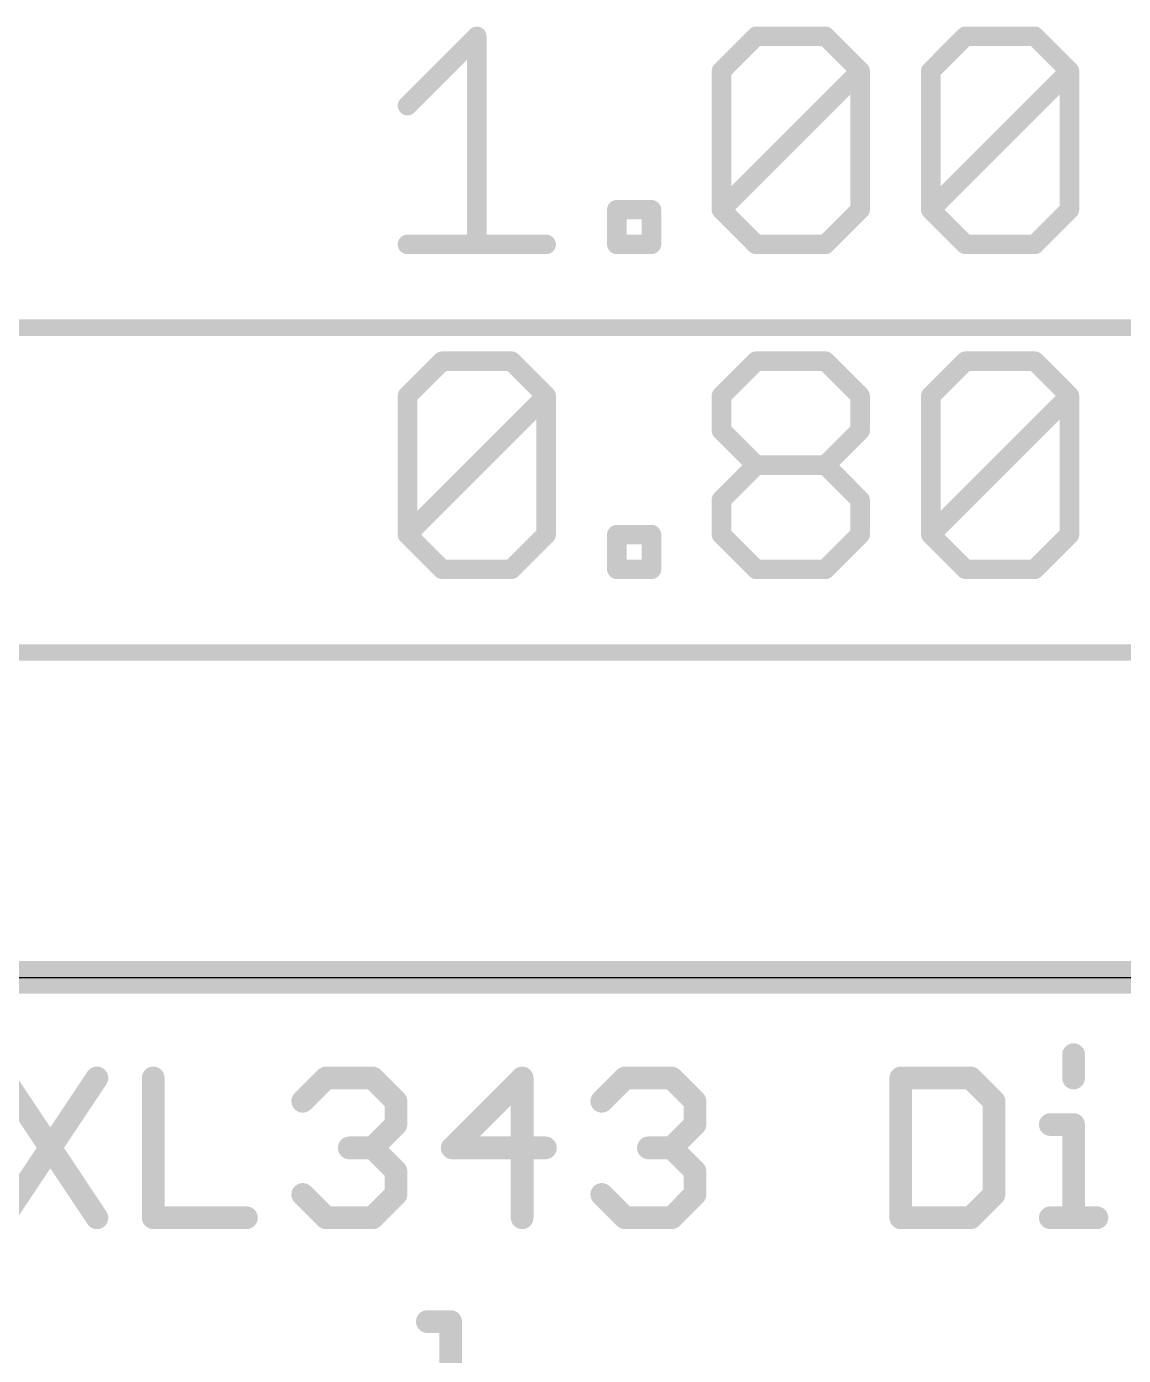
# Model space of a CAD drawing. Extents: x -8.7 to 32.1, y -4.6 to 25.2.
# Drawn here: x 7.32 to 15.89, y 14.82 to 25.21 of the extents above; entities that cross this region are included whole.
import ezdxf

# ---------------------------------------------------------------- set-up
doc = ezdxf.new("R2010")
doc.units = 0
for name, color, linetype in [('1', 12, 'CONTINUOUS'), ('16', 5, 'CONTINUOUS'), ('20', 53, 'CONTINUOUS'), ('21', 40, 'CONTINUOUS'), ('47', 253, 'CONTINUOUS')]:
    doc.layers.add(name, color=color, linetype=linetype)

msp = doc.modelspace()

# ---------------------------------------------------------------- linework, layer by layer
at = {"layer": '1', "const_width": 0.254}
msp.add_lwpolyline([(0, 17.78), (25.4, 17.78)], dxfattribs=at)
at = {"layer": '16', "const_width": 0.254}
msp.add_lwpolyline([(0, 17.78), (25.4, 17.78)], dxfattribs=at)
at = {"layer": '20'}
msp.add_line((2.54, 17.78), (22.86, 17.78), dxfattribs=at)
at = {"layer": '21', "const_width": 0.1778}
for points in [[(15.5048, 17.1757), (15.5048, 16.9935)], [(7.1368, 16.9935), (7.8656, 15.9004)], [(7.8656, 16.9935), (7.1368, 15.9004)], [(8.3062, 16.9935), (8.3062, 15.9004)], [(9.4756, 16.8113), (9.6578, 16.9935)], [(9.6578, 16.9935), (10.0222, 16.9935)], [(10.0222, 16.9935), (10.2043, 16.8113)], [(11.1916, 16.9935), (10.645, 16.447)], [(11.1916, 15.9004), (11.1916, 16.9935)], [(11.8144, 16.8113), (11.9966, 16.9935)], [(11.9966, 16.9935), (12.361, 16.9935)], [(12.361, 16.9935), (12.5431, 16.8113)], [(14.1532, 16.9935), (14.1532, 15.9004)], [(14.6997, 16.9935), (14.1532, 16.9935)], [(14.8819, 16.8113), (14.6997, 16.9935)], [(10.2043, 16.8113), (10.2043, 16.6292)], [(12.5431, 16.8113), (12.5431, 16.6292)], [(14.8819, 16.0826), (14.8819, 16.8113)], [(10.2043, 16.6292), (10.0222, 16.447)], [(12.5431, 16.6292), (12.361, 16.447)], [(15.3226, 16.6292), (15.5048, 16.6292)], [(15.5048, 16.6292), (15.5048, 15.9004)], [(10.0222, 16.447), (9.84, 16.447)], [(10.0222, 16.447), (10.2043, 16.2648)], [(10.645, 16.447), (11.3737, 16.447)], [(12.361, 16.447), (12.1788, 16.447)], [(12.361, 16.447), (12.5431, 16.2648)], [(10.2043, 16.2648), (10.2043, 16.0826)], [(12.5431, 16.2648), (12.5431, 16.0826)], [(9.6578, 15.9004), (9.4756, 16.0826)], [(10.2043, 16.0826), (10.0222, 15.9004)], [(11.9966, 15.9004), (11.8144, 16.0826)], [(12.5431, 16.0826), (12.361, 15.9004)], [(14.6997, 15.9004), (14.8819, 16.0826)], [(8.3062, 15.9004), (9.035, 15.9004)], [(10.0222, 15.9004), (9.6578, 15.9004)], [(12.361, 15.9004), (11.9966, 15.9004)], [(14.1532, 15.9004), (14.6997, 15.9004)], [(15.3226, 15.9004), (15.687, 15.9004)], [(10.4501, 15.0885), (10.6323, 15.0885)], [(10.6323, 15.0885), (10.6323, 13.9954)]]:
    msp.add_lwpolyline(points, dxfattribs=at)
at = {"layer": '21', "const_width": 0.0889}
for points in [[(15.5492, 17.1757, 1), (15.4603, 17.1757)], [(7.9025, 16.9689, 1), (7.8286, 17.0182)], [(8.3506, 16.9935, 1), (8.2617, 16.9935)], [(9.6578, 17.038, 1), (9.6578, 16.9491)], [(9.6892, 16.9621, 1), (9.6264, 17.025)], [(10.0536, 17.025, 1), (9.9907, 16.9621)], [(10.0222, 16.9491, 1), (10.0222, 17.038)], [(11.236, 16.9935, 1), (11.1471, 16.9935)], [(11.223, 16.9621, 1), (11.1601, 17.025)], [(11.9966, 17.038, 1), (11.9966, 16.9491)], [(12.028, 16.9621, 1), (11.9651, 17.025)], [(12.3924, 17.025, 1), (12.3295, 16.9621)], [(12.361, 16.9491, 1), (12.361, 17.038)], [(14.1976, 16.9935, 1), (14.1087, 16.9935)], [(14.1532, 17.038, 1), (14.1532, 16.9491)], [(14.7312, 17.025, 1), (14.6683, 16.9621)], [(14.6997, 16.9491, 1), (14.6997, 17.038)], [(15.4603, 16.9935, 1), (15.5492, 16.9935)], [(9.4442, 16.8428, 1), (9.507, 16.7799)], [(10.2488, 16.8113, 1), (10.1599, 16.8113)], [(10.1729, 16.7799, 1), (10.2358, 16.8428)], [(11.783, 16.8428, 1), (11.8458, 16.7799)], [(12.5876, 16.8113, 1), (12.4987, 16.8113)], [(12.5117, 16.7799, 1), (12.5746, 16.8428)], [(14.9264, 16.8113, 1), (14.8375, 16.8113)], [(14.8505, 16.7799, 1), (14.9134, 16.8428)], [(10.1599, 16.6292, 1), (10.2488, 16.6292)], [(10.2358, 16.5977, 1), (10.1729, 16.6606)], [(12.4987, 16.6292, 1), (12.5876, 16.6292)], [(12.5746, 16.5977, 1), (12.5117, 16.6606)], [(15.3226, 16.6736, 1), (15.3226, 16.5847)], [(15.5492, 16.6292, 1), (15.4603, 16.6292)], [(15.5048, 16.5847, 1), (15.5048, 16.6736)], [(9.84, 16.4914, 1), (9.84, 16.4025)], [(10.0536, 16.4784, 1), (9.9907, 16.4155)], [(9.9907, 16.4784, 1), (10.0536, 16.4155)], [(10.0222, 16.4025, 1), (10.0222, 16.4914)], [(10.645, 16.4914, 1), (10.645, 16.4025)], [(10.6136, 16.4784, 1), (10.6764, 16.4155)], [(11.3737, 16.4025, 1), (11.3737, 16.4914)], [(12.1788, 16.4914, 1), (12.1788, 16.4025)], [(12.3924, 16.4784, 1), (12.3295, 16.4155)], [(12.3295, 16.4784, 1), (12.3924, 16.4155)], [(12.361, 16.4025, 1), (12.361, 16.4914)], [(10.2488, 16.2648, 1), (10.1599, 16.2648)], [(10.1729, 16.2333, 1), (10.2358, 16.2962)], [(12.5876, 16.2648, 1), (12.4987, 16.2648)], [(12.5117, 16.2333, 1), (12.5746, 16.2962)], [(9.507, 16.114, 1), (9.4442, 16.0512)], [(10.1599, 16.0826, 1), (10.2488, 16.0826)], [(10.2358, 16.0512, 1), (10.1729, 16.114)], [(11.8458, 16.114, 1), (11.783, 16.0512)], [(12.4987, 16.0826, 1), (12.5876, 16.0826)], [(12.5746, 16.0512, 1), (12.5117, 16.114)], [(14.8375, 16.0826, 1), (14.9264, 16.0826)], [(14.9134, 16.0512, 1), (14.8505, 16.114)], [(7.8286, 15.8757, 1), (7.9025, 15.9251)], [(8.2617, 15.9004, 1), (8.3506, 15.9004)], [(8.3062, 15.9449, 1), (8.3062, 15.856)], [(9.035, 15.856, 1), (9.035, 15.9449)], [(9.6578, 15.9449, 1), (9.6578, 15.856)], [(9.6264, 15.869, 1), (9.6892, 15.9318)], [(9.9907, 15.9318, 1), (10.0536, 15.869)], [(10.0222, 15.856, 1), (10.0222, 15.9449)], [(11.1471, 15.9004, 1), (11.236, 15.9004)], [(11.9966, 15.9449, 1), (11.9966, 15.856)], [(11.9651, 15.869, 1), (12.028, 15.9318)], [(12.3295, 15.9318, 1), (12.3924, 15.869)], [(12.361, 15.856, 1), (12.361, 15.9449)], [(14.1532, 15.9449, 1), (14.1532, 15.856)], [(14.1087, 15.9004, 1), (14.1976, 15.9004)], [(14.6683, 15.9318, 1), (14.7312, 15.869)], [(14.6997, 15.856, 1), (14.6997, 15.9449)], [(15.3226, 15.9449, 1), (15.3226, 15.856)], [(15.4603, 15.9004, 1), (15.5492, 15.9004)], [(15.687, 15.856, 1), (15.687, 15.9449)], [(10.4501, 15.133, 1), (10.4501, 15.0441)], [(10.6767, 15.0885, 1), (10.5878, 15.0885)], [(10.6323, 15.0441, 1), (10.6323, 15.133)]]:
    msp.add_lwpolyline(points, format="xyb", dxfattribs=at)
at = {"layer": '47'}
for points, const_width in [([(10.2948, 24.5954), (10.8371, 25.1377)], 0.1524), ([(10.8371, 25.1377), (10.8371, 23.5107)], 0.1524), ([(12.7505, 24.8665), (13.0217, 25.1377)], 0.1524), ([(13.0217, 25.1377), (13.564, 25.1377)], 0.1524), ([(13.564, 25.1377), (13.8352, 24.8665)], 0.1524), ([(14.3877, 24.8665), (14.6589, 25.1377)], 0.1524), ([(14.6589, 25.1377), (15.2012, 25.1377)], 0.1524), ([(15.2012, 25.1377), (15.4724, 24.8665)], 0.1524), ([(12.7505, 23.7819), (12.7505, 24.8665)], 0.1524), ([(12.7505, 23.7819), (13.8352, 24.8665)], 0.1524), ([(13.8352, 24.8665), (13.8352, 23.7819)], 0.1524), ([(14.3877, 23.7819), (14.3877, 24.8665)], 0.1524), ([(14.3877, 23.7819), (15.4724, 24.8665)], 0.1524), ([(15.4724, 24.8665), (15.4724, 23.7819)], 0.1524), ([(11.932, 23.5107), (11.932, 23.7819)], 0.1524), ([(11.932, 23.7819), (12.2031, 23.7819)], 0.1524), ([(12.2031, 23.7819), (12.2031, 23.5107)], 0.1524), ([(13.0217, 23.5107), (12.7505, 23.7819)], 0.1524), ([(13.8352, 23.7819), (13.564, 23.5107)], 0.1524), ([(14.6589, 23.5107), (14.3877, 23.7819)], 0.1524), ([(15.4724, 23.7819), (15.2012, 23.5107)], 0.1524), ([(10.2948, 23.5107), (11.3795, 23.5107)], 0.1524), ([(12.2031, 23.5107), (11.932, 23.5107)], 0.1524), ([(13.564, 23.5107), (13.0217, 23.5107)], 0.1524), ([(15.2012, 23.5107), (14.6589, 23.5107)], 0.1524), ([(0.065, 22.86), (25.335, 22.86)], 0.13), ([(10.2948, 22.3265), (10.566, 22.5977)], 0.1524), ([(10.566, 22.5977), (11.1083, 22.5977)], 0.1524), ([(11.1083, 22.5977), (11.3795, 22.3265)], 0.1524), ([(12.7505, 22.3265), (13.0217, 22.5977)], 0.1524), ([(13.0217, 22.5977), (13.564, 22.5977)], 0.1524), ([(13.564, 22.5977), (13.8352, 22.3265)], 0.1524), ([(14.3877, 22.3265), (14.6589, 22.5977)], 0.1524), ([(14.6589, 22.5977), (15.2012, 22.5977)], 0.1524), ([(15.2012, 22.5977), (15.4724, 22.3265)], 0.1524), ([(10.2948, 21.2419), (10.2948, 22.3265)], 0.1524), ([(10.2948, 21.2419), (11.3795, 22.3265)], 0.1524), ([(11.3795, 22.3265), (11.3795, 21.2419)], 0.1524), ([(12.7505, 22.0554), (12.7505, 22.3265)], 0.1524), ([(13.8352, 22.3265), (13.8352, 22.0554)], 0.1524), ([(14.3877, 21.2419), (14.3877, 22.3265)], 0.1524), ([(14.3877, 21.2419), (15.4724, 22.3265)], 0.1524), ([(15.4724, 22.3265), (15.4724, 21.2419)], 0.1524), ([(13.0217, 21.7842), (12.7505, 22.0554)], 0.1524), ([(13.8352, 22.0554), (13.564, 21.7842)], 0.1524), ([(12.7505, 21.513), (13.0217, 21.7842)], 0.1524), ([(13.0217, 21.7842), (13.564, 21.7842)], 0.1524), ([(13.564, 21.7842), (13.8352, 21.513)], 0.1524), ([(12.7505, 21.2419), (12.7505, 21.513)], 0.1524), ([(13.8352, 21.513), (13.8352, 21.2419)], 0.1524), ([(10.566, 20.9707), (10.2948, 21.2419)], 0.1524), ([(11.3795, 21.2419), (11.1083, 20.9707)], 0.1524), ([(11.932, 20.9707), (11.932, 21.2419)], 0.1524), ([(11.932, 21.2419), (12.2031, 21.2419)], 0.1524), ([(12.2031, 21.2419), (12.2031, 20.9707)], 0.1524), ([(13.0217, 20.9707), (12.7505, 21.2419)], 0.1524), ([(13.8352, 21.2419), (13.564, 20.9707)], 0.1524), ([(14.6589, 20.9707), (14.3877, 21.2419)], 0.1524), ([(15.4724, 21.2419), (15.2012, 20.9707)], 0.1524), ([(11.1083, 20.9707), (10.566, 20.9707)], 0.1524), ([(12.2031, 20.9707), (11.932, 20.9707)], 0.1524), ([(13.564, 20.9707), (13.0217, 20.9707)], 0.1524), ([(15.2012, 20.9707), (14.6589, 20.9707)], 0.1524), ([(2.605, 20.32), (22.795, 20.32)], 0.13)]:
    msp.add_lwpolyline(points, dxfattribs=dict(at, const_width=const_width))
at = {"layer": '47', "const_width": 0.0762}
for points in [[(10.8752, 25.1377, 1), (10.799, 25.1377)], [(10.8641, 25.1107, 1), (10.8102, 25.1646)], [(13.0217, 25.1758, 1), (13.0217, 25.0996)], [(13.0486, 25.1107, 1), (12.9948, 25.1646)], [(13.591, 25.1646, 1), (13.5371, 25.1107)], [(13.564, 25.0996, 1), (13.564, 25.1758)], [(14.6589, 25.1758, 1), (14.6589, 25.0996)], [(14.6858, 25.1107, 1), (14.6319, 25.1646)], [(15.2281, 25.1646, 1), (15.1743, 25.1107)], [(15.2012, 25.0996, 1), (15.2012, 25.1758)], [(12.7886, 24.8665, 1), (12.7124, 24.8665)], [(13.8733, 24.8665, 1), (13.7971, 24.8665)], [(13.8621, 24.8396, 1), (13.8083, 24.8935)], [(14.4258, 24.8665, 1), (14.3496, 24.8665)], [(15.5105, 24.8665, 1), (15.4343, 24.8665)], [(15.4993, 24.8396, 1), (15.4454, 24.8935)], [(12.7236, 24.8935, 1), (12.7775, 24.8396)], [(13.8083, 24.8396, 1), (13.8621, 24.8935)], [(14.3608, 24.8935, 1), (14.4146, 24.8396)], [(15.4454, 24.8396, 1), (15.4993, 24.8935)], [(10.2679, 24.6223, 1), (10.3218, 24.5684)], [(11.9701, 23.7819, 1), (11.8939, 23.7819)], [(11.932, 23.82, 1), (11.932, 23.7438)], [(12.2412, 23.7819, 1), (12.165, 23.7819)], [(12.2031, 23.7438, 1), (12.2031, 23.82)], [(12.7775, 23.8088, 1), (12.7236, 23.7549)], [(12.7236, 23.8088, 1), (12.7775, 23.7549)], [(12.7124, 23.7819, 1), (12.7886, 23.7819)], [(13.7971, 23.7819, 1), (13.8733, 23.7819)], [(13.8621, 23.7549, 1), (13.8083, 23.8088)], [(14.4146, 23.8088, 1), (14.3608, 23.7549)], [(14.3608, 23.8088, 1), (14.4146, 23.7549)], [(14.3496, 23.7819, 1), (14.4258, 23.7819)], [(15.4343, 23.7819, 1), (15.5105, 23.7819)], [(15.4993, 23.7549, 1), (15.4454, 23.8088)], [(10.2948, 23.5488, 1), (10.2948, 23.4726)], [(11.3795, 23.4726, 1), (11.3795, 23.5488)], [(11.932, 23.5488, 1), (11.932, 23.4726)], [(12.2031, 23.4726, 1), (12.2031, 23.5488)], [(13.0217, 23.5488, 1), (13.0217, 23.4726)], [(13.564, 23.4726, 1), (13.564, 23.5488)], [(14.6589, 23.5488, 1), (14.6589, 23.4726)], [(15.2012, 23.4726, 1), (15.2012, 23.5488)], [(10.799, 23.5107, 1), (10.8752, 23.5107)], [(11.8939, 23.5107, 1), (11.9701, 23.5107)], [(12.165, 23.5107, 1), (12.2412, 23.5107)], [(12.9948, 23.4838, 1), (13.0486, 23.5376)], [(13.5371, 23.5376, 1), (13.591, 23.4838)], [(14.6319, 23.4838, 1), (14.6858, 23.5376)], [(15.1743, 23.5376, 1), (15.2281, 23.4838)], [(10.566, 22.6358, 1), (10.566, 22.5596)], [(10.5929, 22.5707, 1), (10.539, 22.6246)], [(11.1352, 22.6246, 1), (11.0814, 22.5707)], [(11.1083, 22.5596, 1), (11.1083, 22.6358)], [(13.0217, 22.6358, 1), (13.0217, 22.5596)], [(13.0486, 22.5707, 1), (12.9948, 22.6246)], [(13.591, 22.6246, 1), (13.5371, 22.5707)], [(13.564, 22.5596, 1), (13.564, 22.6358)], [(14.6589, 22.6358, 1), (14.6589, 22.5596)], [(14.6858, 22.5707, 1), (14.6319, 22.6246)], [(15.2281, 22.6246, 1), (15.1743, 22.5707)], [(15.2012, 22.5596, 1), (15.2012, 22.6358)], [(10.3329, 22.3265, 1), (10.2567, 22.3265)], [(10.2679, 22.3535, 1), (10.3218, 22.2996)], [(11.4176, 22.3265, 1), (11.3414, 22.3265)], [(11.4064, 22.2996, 1), (11.3525, 22.3535)], [(11.3525, 22.2996, 1), (11.4064, 22.3535)], [(12.7886, 22.3265, 1), (12.7124, 22.3265)], [(12.7236, 22.3535, 1), (12.7775, 22.2996)], [(13.8733, 22.3265, 1), (13.7971, 22.3265)], [(13.8083, 22.2996, 1), (13.8621, 22.3535)], [(14.4258, 22.3265, 1), (14.3496, 22.3265)], [(14.3608, 22.3535, 1), (14.4146, 22.2996)], [(15.5105, 22.3265, 1), (15.4343, 22.3265)], [(15.4993, 22.2996, 1), (15.4454, 22.3535)], [(15.4454, 22.2996, 1), (15.4993, 22.3535)], [(12.7775, 22.0823, 1), (12.7236, 22.0284)], [(13.8621, 22.0284, 1), (13.8083, 22.0823)], [(12.7124, 22.0554, 1), (12.7886, 22.0554)], [(13.7971, 22.0554, 1), (13.8733, 22.0554)], [(13.0217, 21.8223, 1), (13.0217, 21.7461)], [(13.0486, 21.7573, 1), (12.9948, 21.8111)], [(12.9948, 21.7573, 1), (13.0486, 21.8111)], [(13.591, 21.8111, 1), (13.5371, 21.7573)], [(13.5371, 21.8111, 1), (13.591, 21.7573)], [(13.564, 21.7461, 1), (13.564, 21.8223)], [(12.7886, 21.513, 1), (12.7124, 21.513)], [(12.7236, 21.54, 1), (12.7775, 21.4861)], [(13.8733, 21.513, 1), (13.7971, 21.513)], [(13.8083, 21.4861, 1), (13.8621, 21.54)], [(10.3218, 21.2688, 1), (10.2679, 21.2149)], [(10.2679, 21.2688, 1), (10.3218, 21.2149)], [(11.4064, 21.2149, 1), (11.3525, 21.2688)], [(11.9701, 21.2419, 1), (11.8939, 21.2419)], [(11.932, 21.28, 1), (11.932, 21.2038)], [(12.2412, 21.2419, 1), (12.165, 21.2419)], [(12.2031, 21.2038, 1), (12.2031, 21.28)], [(12.7775, 21.2688, 1), (12.7236, 21.2149)], [(13.8621, 21.2149, 1), (13.8083, 21.2688)], [(14.4146, 21.2688, 1), (14.3608, 21.2149)], [(14.3608, 21.2688, 1), (14.4146, 21.2149)], [(15.4993, 21.2149, 1), (15.4454, 21.2688)], [(10.2567, 21.2419, 1), (10.3329, 21.2419)], [(11.3414, 21.2419, 1), (11.4176, 21.2419)], [(12.7124, 21.2419, 1), (12.7886, 21.2419)], [(13.7971, 21.2419, 1), (13.8733, 21.2419)], [(14.3496, 21.2419, 1), (14.4258, 21.2419)], [(15.4343, 21.2419, 1), (15.5105, 21.2419)], [(10.566, 21.0088, 1), (10.566, 20.9326)], [(10.539, 20.9438, 1), (10.5929, 20.9976)], [(11.0814, 20.9976, 1), (11.1352, 20.9438)], [(11.1083, 20.9326, 1), (11.1083, 21.0088)], [(11.932, 21.0088, 1), (11.932, 20.9326)], [(11.8939, 20.9707, 1), (11.9701, 20.9707)], [(12.165, 20.9707, 1), (12.2412, 20.9707)], [(12.2031, 20.9326, 1), (12.2031, 21.0088)], [(13.0217, 21.0088, 1), (13.0217, 20.9326)], [(12.9948, 20.9438, 1), (13.0486, 20.9976)], [(13.5371, 20.9976, 1), (13.591, 20.9438)], [(13.564, 20.9326, 1), (13.564, 21.0088)], [(14.6589, 21.0088, 1), (14.6589, 20.9326)], [(14.6319, 20.9438, 1), (14.6858, 20.9976)], [(15.1743, 20.9976, 1), (15.2281, 20.9438)], [(15.2012, 20.9326, 1), (15.2012, 21.0088)]]:
    msp.add_lwpolyline(points, format="xyb", dxfattribs=at)

doc.saveas('drawing.dxf')
